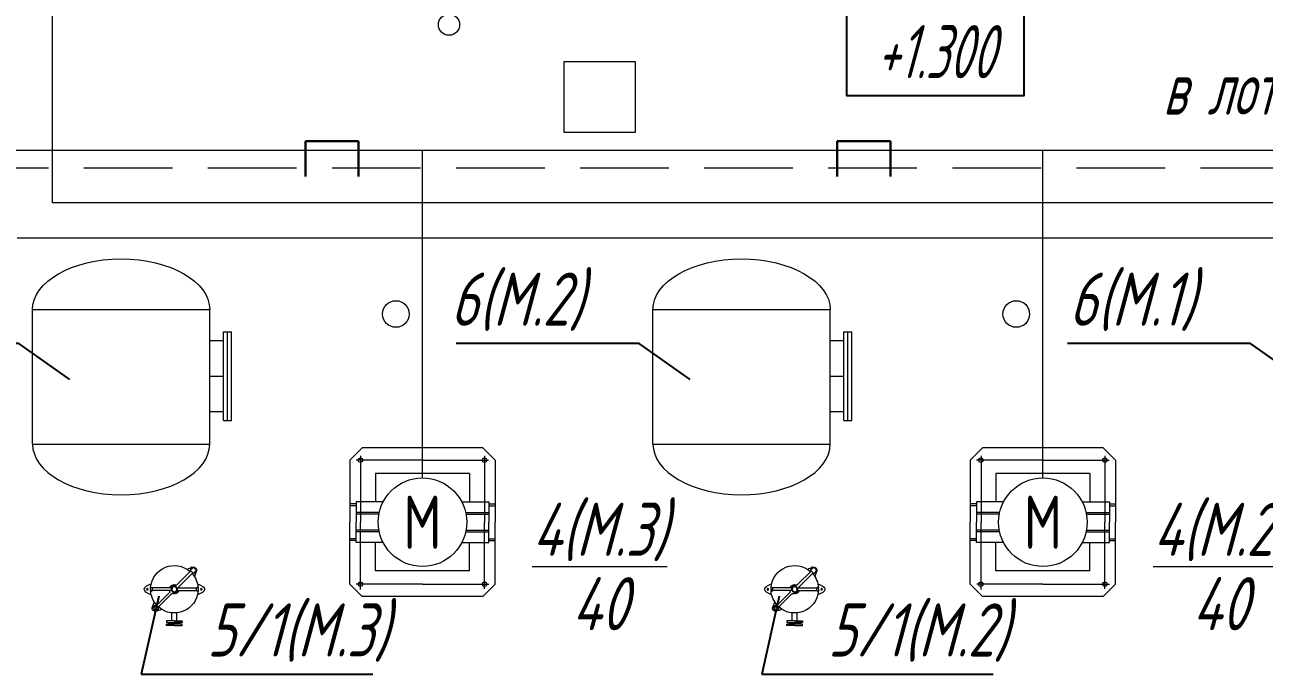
# Model space of a CAD drawing. Header units: millimetres. Extents: x -14296 to 10264, y -13087 to -5602.
# Drawn here: x -3278.7 to -3208.8, y -12752.6 to -12715.9 of the extents above; entities that cross this region are included whole.
import ezdxf
from ezdxf import colors
from ezdxf.entities.mleader import LeaderData, LeaderLine
from ezdxf.math import Vec2, Vec3

# ---------------------------------------------------------------- set-up
doc = ezdxf.new("R2010")
doc.units = ezdxf.units.MM
doc.linetypes.add('gost5', pattern=[7, 5, -2, 0])
doc.linetypes.add('ОСЕВАЯ', pattern=[50.8, 31.75, -6.35, 6.35, -6.35])
for name, color, linetype, lineweight in [('КаБель контрольный (Вновь)', 142, 'gost5', 15), ('КаБель силовой (Вновь)', 1, 'Continuous', 15), ('Линия выноска', 137, 'Continuous', 25), ('Рамка тонкая', 5, 'Continuous', 25), ('Строительный', 251, 'Continuous', 13), ('Текст', 7, 'Continuous', 20), ('Технологическое', 156, 'Continuous', 18), ('ЭлектрооБорудование (Вновь)', 160, 'Continuous', 15)]:
    doc.layers.add(name, color=color, linetype=linetype, lineweight=lineweight)
doc.styles.add('Simplex', font='simplex.shx', dxfattribs={"width": 0.7, "oblique": 15})

# ---------------------------------------------------------------- blocks, each defined once
blk = doc.blocks.new('_None')

msp = doc.modelspace()

# ---------------------------------------------------------------- linework, layer by layer
at = {"layer": 'КаБель контрольный (Вновь)'}
msp.add_line((-3303.40898, -12723.96585), (-3183.30898, -12723.96585), dxfattribs=at)
at = {"layer": 'КаБель силовой (Вновь)'}
for p, q in [((-3304.40898, -12722.96585), (-3138.31981, -12722.96585)), ((-3256.30697, -12741.47393), (-3256.30697, -12722.96585)), ((-3221.30442, -12741.47393), (-3221.30442, -12722.96585))]:
    msp.add_line(p, q, dxfattribs=at)
for centre in [(-3257.80697, -12732.21989), (-3222.80442, -12732.21989)]:
    msp.add_circle(centre, 0.75, dxfattribs=at)
at = {"layer": 'Рамка тонкая', "lineweight": 30}
for p, q in [((-3259.90898, -12722.46585), (-3262.90898, -12722.46585)), ((-3262.90898, -12722.46585), (-3262.90898, -12724.46585)), ((-3259.90898, -12724.46585), (-3259.90898, -12722.46585)), ((-3229.90898, -12722.46585), (-3232.90898, -12722.46585)), ((-3232.90898, -12722.46585), (-3232.90898, -12724.46585)), ((-3229.90898, -12724.46585), (-3229.90898, -12722.46585))]:
    msp.add_line(p, q, dxfattribs=at)
at = {"layer": 'Рамка тонкая'}
msp.add_lwpolyline([(-3232.37087, -12714.90925), (-3222.37087, -12714.90925), (-3222.37087, -12719.90925), (-3232.37087, -12719.90925)], close=True, dxfattribs=at)
at = {"layer": 'Строительный', "ltscale": 100}
for p, q in [((-3277.18139, -12725.9455), (-3277.18139, -12688.88466)), ((-3131.01737, -12725.9455), (-3277.18139, -12725.9455)), ((-3133.90754, -12727.9455), (-3279.18139, -12727.9455))]:
    msp.add_line(p, q, dxfattribs=at)
at = {"layer": 'Строительный'}
for p, q in [((-3248.30898, -12721.97393), (-3248.30898, -12717.97393)), ((-3248.30898, -12717.97393), (-3244.30898, -12717.97393)), ((-3244.30898, -12717.97393), (-3244.30898, -12721.97393)), ((-3244.30898, -12721.97393), (-3248.30898, -12721.97393))]:
    msp.add_line(p, q, dxfattribs=at)
msp.add_circle((-3254.80897, -12715.8845), 0.6, dxfattribs=at)
at = {"layer": 'Технологическое'}
for p, q in [((-3278.3065, -12739.56585), (-3278.3065, -12731.96585)), ((-3278.3065, -12731.96585), (-3268.3065, -12731.96585)), ((-3268.3065, -12739.56585), (-3268.3065, -12731.96585)), ((-3243.30394, -12739.56585), (-3243.30394, -12731.96585)), ((-3243.30394, -12731.96585), (-3233.30394, -12731.96585)), ((-3233.30394, -12739.56585), (-3233.30394, -12731.96585)), ((-3268.3065, -12733.72314), (-3267.5315, -12733.72314)), ((-3267.5315, -12738.22314), (-3267.5315, -12733.22314)), ((-3267.5315, -12733.22314), (-3267.0815, -12733.22314)), ((-3267.3065, -12738.22314), (-3267.3065, -12733.22314)), ((-3267.0815, -12738.22314), (-3267.0815, -12733.22314)), ((-3233.30394, -12733.72314), (-3232.52894, -12733.72314)), ((-3232.52894, -12738.22314), (-3232.52894, -12733.22314)), ((-3232.52894, -12733.22314), (-3232.07894, -12733.22314)), ((-3232.30394, -12738.22314), (-3232.30394, -12733.22314)), ((-3232.07894, -12738.22314), (-3232.07894, -12733.22314)), ((-3268.3065, -12735.72314), (-3267.5315, -12735.72314)), ((-3233.30394, -12735.72314), (-3232.52894, -12735.72314)), ((-3268.3065, -12737.72314), (-3267.5315, -12737.72314)), ((-3233.30394, -12737.72314), (-3232.52894, -12737.72314)), ((-3267.5315, -12738.22314), (-3267.0815, -12738.22314)), ((-3232.52894, -12738.22314), (-3232.07894, -12738.22314)), ((-3278.3065, -12739.56585), (-3268.3065, -12739.56585)), ((-3243.30394, -12739.56585), (-3233.30394, -12739.56585))]:
    msp.add_line(p, q, dxfattribs=at)
at = {"layer": 'Технологическое', "ltscale": 0.6}
for p, q in [((-3260.40697, -12740.47393), (-3259.70697, -12739.77393)), ((-3252.90697, -12739.77393), (-3259.70697, -12739.77393)), ((-3252.20697, -12740.47393), (-3252.90697, -12739.77393)), ((-3225.40442, -12740.47393), (-3224.70442, -12739.77393)), ((-3217.90442, -12739.77393), (-3224.70442, -12739.77393)), ((-3217.20442, -12740.47393), (-3217.90442, -12739.77393)), ((-3260.40697, -12740.47393), (-3260.40697, -12743.97393)), ((-3252.20697, -12740.47393), (-3252.20697, -12743.97393)), ((-3225.40442, -12740.47393), (-3225.40442, -12743.97393)), ((-3217.20442, -12740.47393), (-3217.20442, -12743.97393)), ((-3253.65697, -12741.22393), (-3258.95697, -12741.22393)), ((-3258.95697, -12741.22393), (-3258.95697, -12742.82393)), ((-3253.65697, -12741.22393), (-3253.65697, -12742.82393)), ((-3218.65442, -12741.22393), (-3223.95442, -12741.22393)), ((-3223.95442, -12741.22393), (-3223.95442, -12742.82393)), ((-3218.65442, -12741.22393), (-3218.65442, -12742.82393)), ((-3258.52677, -12742.82393), (-3260.05697, -12742.82393)), ((-3260.05697, -12742.82393), (-3260.05697, -12743.97393)), ((-3254.08717, -12742.82393), (-3252.55697, -12742.82393)), ((-3252.55697, -12742.82393), (-3252.55697, -12743.97393)), ((-3223.52421, -12742.82393), (-3225.05442, -12742.82393)), ((-3225.05442, -12742.82393), (-3225.05442, -12743.97393)), ((-3219.08462, -12742.82393), (-3217.55442, -12742.82393)), ((-3217.55442, -12742.82393), (-3217.55442, -12743.97393)), ((-3260.05697, -12742.93965), (-3260.40697, -12742.93965)), ((-3260.05697, -12743.03965), (-3260.40697, -12743.03965)), ((-3258.74572, -12743.42393), (-3260.05697, -12743.42393)), ((-3258.76614, -12743.52393), (-3260.05697, -12743.52393)), ((-3253.86822, -12743.42393), (-3252.55697, -12743.42393)), ((-3253.8478, -12743.52393), (-3252.55697, -12743.52393)), ((-3252.55697, -12742.93965), (-3252.20697, -12742.93965)), ((-3252.55697, -12743.03965), (-3252.20697, -12743.03965)), ((-3225.05442, -12742.93965), (-3225.40442, -12742.93965)), ((-3225.05442, -12743.03965), (-3225.40442, -12743.03965)), ((-3223.74317, -12743.42393), (-3225.05442, -12743.42393)), ((-3223.76358, -12743.52393), (-3225.05442, -12743.52393)), ((-3218.86567, -12743.42393), (-3217.55442, -12743.42393)), ((-3218.84525, -12743.52393), (-3217.55442, -12743.52393)), ((-3217.55442, -12742.93965), (-3217.20442, -12742.93965)), ((-3217.55442, -12743.03965), (-3217.20442, -12743.03965)), ((-3260.40697, -12747.47393), (-3260.40697, -12743.97393)), ((-3260.05697, -12745.12393), (-3260.05697, -12743.97393)), ((-3252.55697, -12745.12393), (-3252.55697, -12743.97393)), ((-3252.20697, -12747.47393), (-3252.20697, -12743.97393)), ((-3225.40442, -12747.47393), (-3225.40442, -12743.97393)), ((-3225.05442, -12745.12393), (-3225.05442, -12743.97393)), ((-3217.55442, -12745.12393), (-3217.55442, -12743.97393)), ((-3217.20442, -12747.47393), (-3217.20442, -12743.97393)), ((-3260.05697, -12744.90822), (-3260.40697, -12744.90822)), ((-3258.76614, -12744.42393), (-3260.05697, -12744.42393)), ((-3258.74572, -12744.52393), (-3260.05697, -12744.52393)), ((-3260.05697, -12745.00822), (-3260.05697, -12744.90822)), ((-3253.86822, -12744.52393), (-3252.55697, -12744.52393)), ((-3253.8478, -12744.42393), (-3252.55697, -12744.42393)), ((-3252.55697, -12744.90822), (-3252.20697, -12744.90822)), ((-3225.05442, -12744.90822), (-3225.40442, -12744.90822)), ((-3223.76358, -12744.42393), (-3225.05442, -12744.42393)), ((-3223.74317, -12744.52393), (-3225.05442, -12744.52393)), ((-3225.05442, -12745.00822), (-3225.05442, -12744.90822)), ((-3218.86567, -12744.52393), (-3217.55442, -12744.52393)), ((-3218.84525, -12744.42393), (-3217.55442, -12744.42393)), ((-3217.55442, -12744.90822), (-3217.20442, -12744.90822)), ((-3260.05697, -12745.00822), (-3260.40697, -12745.00822)), ((-3260.05697, -12745.00822), (-3260.05697, -12745.00822)), ((-3260.05697, -12745.00822), (-3260.05697, -12745.00822)), ((-3258.51193, -12745.12393), (-3260.05697, -12745.12393)), ((-3258.95697, -12746.72393), (-3258.95697, -12745.12393)), ((-3254.08717, -12745.12393), (-3252.55697, -12745.12393)), ((-3253.65697, -12746.72393), (-3253.65697, -12745.12393)), ((-3252.55697, -12745.00822), (-3252.20697, -12745.00822)), ((-3225.05442, -12745.00822), (-3225.40442, -12745.00822)), ((-3225.05442, -12745.00822), (-3225.05442, -12745.00822)), ((-3225.05442, -12745.00822), (-3225.05442, -12745.00822)), ((-3223.50938, -12745.12393), (-3225.05442, -12745.12393)), ((-3223.95442, -12746.72393), (-3223.95442, -12745.12393)), ((-3219.08462, -12745.12393), (-3217.55442, -12745.12393)), ((-3218.65442, -12746.72393), (-3218.65442, -12745.12393)), ((-3217.55442, -12745.00822), (-3217.20442, -12745.00822)), ((-3253.65697, -12746.72393), (-3258.95697, -12746.72393)), ((-3218.65442, -12746.72393), (-3223.95442, -12746.72393)), ((-3259.70697, -12748.17393), (-3260.40697, -12747.47393)), ((-3252.90697, -12748.17393), (-3252.20697, -12747.47393)), ((-3224.70442, -12748.17393), (-3225.40442, -12747.47393)), ((-3217.90442, -12748.17393), (-3217.20442, -12747.47393)), ((-3252.90697, -12748.17393), (-3259.70697, -12748.17393)), ((-3217.90442, -12748.17393), (-3224.70442, -12748.17393))]:
    msp.add_line(p, q, dxfattribs=at)
at = {"layer": 'Технологическое', "linetype": 'ОСЕВАЯ', "ltscale": 0.6}
for p, q in [((-3256.30697, -12740.47393), (-3260.04628, -12740.47393)), ((-3259.79651, -12740.22244), (-3259.79651, -12743.97393)), ((-3256.30697, -12740.47393), (-3252.57225, -12740.47393)), ((-3252.80697, -12740.22098), (-3252.80697, -12743.97393)), ((-3221.30442, -12740.47393), (-3225.04373, -12740.47393)), ((-3224.79396, -12740.22244), (-3224.79396, -12743.97393)), ((-3221.30442, -12740.47393), (-3217.56969, -12740.47393)), ((-3217.80442, -12740.22098), (-3217.80442, -12743.97393)), ((-3259.79651, -12747.76282), (-3259.79651, -12743.97393)), ((-3252.80697, -12747.74106), (-3252.80697, -12743.97393)), ((-3224.79396, -12747.76282), (-3224.79396, -12743.97393)), ((-3217.80442, -12747.74106), (-3217.80442, -12743.97393)), ((-3256.30697, -12747.47393), (-3260.03922, -12747.47393)), ((-3256.30697, -12747.47393), (-3252.55508, -12747.47393)), ((-3221.30442, -12747.47393), (-3225.03667, -12747.47393)), ((-3221.30442, -12747.47393), (-3217.55252, -12747.47393))]:
    msp.add_line(p, q, dxfattribs=at)
at = {"layer": 'Технологическое'}
for points in [[(-3270.1435, -12747.49721), (-3269.37011, -12746.72382)], [(-3269.26981, -12746.82412), (-3270.0432, -12747.59751)], [(-3269.56676, -12746.64067), (-3269.51001, -12746.58392), (-3269.37473, -12746.54235)], [(-3269.3292, -12746.49682), (-3269.4196, -12746.58722), (-3269.38331, -12746.62351)], [(-3269.31997, -12746.59711), (-3269.40839, -12746.68554), (-3269.31997, -12746.77396)], [(-3269.25662, -12746.53376), (-3269.27509, -12746.51529), (-3269.40113, -12746.64133), (-3269.38266, -12746.6598)], [(-3269.29291, -12746.53311), (-3269.3292, -12746.49682)], [(-3269.31997, -12746.59711), (-3269.23154, -12746.50869), (-3269.14311, -12746.59711)], [(-3269.14311, -12746.77396), (-3269.23154, -12746.86239), (-3269.31997, -12746.77396)], [(-3269.30544, -12746.52058), (-3269.28433, -12746.51398)], [(-3269.07977, -12746.71062), (-3269.06195, -12746.72843), (-3269.18799, -12746.85447), (-3269.20581, -12746.83665)], [(-3269.19326, -12746.54696), (-3269.18006, -12746.53376)], [(-3269.18799, -12747.01944), (-3269.13124, -12746.96269), (-3269.06129, -12746.73702)], [(-3269.07976, -12746.63407), (-3269.18006, -12746.53376)], [(-3269.14311, -12746.77396), (-3269.05469, -12746.68554), (-3269.14311, -12746.59711)], [(-3269.07976, -12746.63407), (-3269.09296, -12746.64727)], [(-3235.14095, -12747.49721), (-3234.36756, -12746.72382)], [(-3234.26726, -12746.82412), (-3235.04065, -12747.59751)], [(-3234.5642, -12746.64067), (-3234.50745, -12746.58392), (-3234.37218, -12746.54235)], [(-3234.32665, -12746.49682), (-3234.41705, -12746.58722), (-3234.38076, -12746.62351)], [(-3234.31741, -12746.59711), (-3234.40584, -12746.68554), (-3234.31741, -12746.77396)], [(-3234.25407, -12746.53376), (-3234.27254, -12746.51529), (-3234.39858, -12746.64133), (-3234.3801, -12746.6598)], [(-3234.29036, -12746.53311), (-3234.32665, -12746.49682)], [(-3234.31741, -12746.59711), (-3234.22899, -12746.50869), (-3234.14056, -12746.59711)], [(-3234.14056, -12746.77396), (-3234.22899, -12746.86239), (-3234.31741, -12746.77396)], [(-3234.30289, -12746.52058), (-3234.28178, -12746.51398)], [(-3234.07721, -12746.71062), (-3234.0594, -12746.72843), (-3234.18543, -12746.85447), (-3234.20325, -12746.83665)], [(-3234.19071, -12746.54696), (-3234.17751, -12746.53376)], [(-3234.18543, -12747.01944), (-3234.12868, -12746.96269), (-3234.05874, -12746.73702)], [(-3234.0772, -12746.63407), (-3234.17751, -12746.53376)], [(-3234.14056, -12746.77396), (-3234.05214, -12746.68554), (-3234.14056, -12746.59711)], [(-3234.0772, -12746.63407), (-3234.0904, -12746.64727)], [(-3271.6177, -12747.4906), (-3271.6982, -12747.4906), (-3271.90738, -12747.6008)], [(-3271.64475, -12747.75786), (-3271.64541, -12747.82978)], [(-3271.55632, -12747.75787), (-3271.55632, -12747.82914), (-3271.5583, -12747.84035), (-3271.56293, -12747.85024), (-3271.57085, -12747.85816), (-3271.58074, -12747.86279), (-3271.59195, -12747.86476)], [(-3271.55632, -12747.68659), (-3271.55632, -12747.75787)], [(-3270.46882, -12747.68659), (-3271.55632, -12747.68659)], [(-3270.49852, -12747.68594), (-3270.4741, -12747.65096), (-3270.44442, -12747.61863)], [(-3270.1435, -12747.49721), (-3270.15075, -12747.50315), (-3270.16, -12747.50711), (-3270.16924, -12747.50842)], [(-3270.14152, -12747.68659), (-3269.05534, -12747.68659)], [(-3270.0531, -12747.62325), (-3270.05442, -12747.65492), (-3270.05706, -12747.68659)], [(-3270.05508, -12747.6635), (-3270.04782, -12747.68659)], [(-3270.0531, -12747.62325), (-3270.05244, -12747.61334), (-3270.04914, -12747.60476), (-3270.0432, -12747.59751)], [(-3269.05536, -12747.82913), (-3269.05534, -12747.75787)], [(-3269.05534, -12747.75787), (-3269.05534, -12747.68659), (-3269.05337, -12747.67538), (-3269.04875, -12747.66548), (-3269.04083, -12747.65756), (-3269.03027, -12747.65228), (-3269.01971, -12747.65096)], [(-3269.00189, -12747.6503), (-3269.01971, -12747.65096)], [(-3268.9656, -12747.75787), (-3268.96626, -12747.82978), (-3268.96758, -12747.84034), (-3268.97287, -12747.85091), (-3268.98078, -12747.85883), (-3268.99069, -12747.86344), (-3269.0019, -12747.86542)], [(-3269.00189, -12747.6503), (-3268.99068, -12747.65228), (-3268.98078, -12747.65822), (-3268.97286, -12747.66614), (-3268.96758, -12747.67537), (-3268.9656, -12747.68659)], [(-3268.99332, -12747.48995), (-3268.91281, -12747.48995), (-3268.70428, -12747.59949)], [(-3268.9656, -12747.75787), (-3268.9656, -12747.68659)], [(-3236.61514, -12747.4906), (-3236.69565, -12747.4906), (-3236.90483, -12747.6008)], [(-3236.6422, -12747.75786), (-3236.64285, -12747.82978)], [(-3236.55377, -12747.75787), (-3236.55377, -12747.82914), (-3236.55575, -12747.84035), (-3236.56038, -12747.85024), (-3236.56829, -12747.85816), (-3236.57818, -12747.86279), (-3236.5894, -12747.86476)], [(-3236.55377, -12747.68659), (-3236.55377, -12747.75787)], [(-3235.46627, -12747.68659), (-3236.55377, -12747.68659)], [(-3235.49596, -12747.68594), (-3235.47155, -12747.65096), (-3235.44186, -12747.61863)], [(-3235.14095, -12747.49721), (-3235.1482, -12747.50315), (-3235.15745, -12747.50711), (-3235.16669, -12747.50842)], [(-3235.13896, -12747.68659), (-3234.05279, -12747.68659)], [(-3235.05055, -12747.62325), (-3235.05187, -12747.65492), (-3235.0545, -12747.68659)], [(-3235.05253, -12747.6635), (-3235.04527, -12747.68659)], [(-3235.05055, -12747.62325), (-3235.04988, -12747.61334), (-3235.04659, -12747.60476), (-3235.04065, -12747.59751)], [(-3234.0528, -12747.82913), (-3234.05279, -12747.75787)], [(-3234.05279, -12747.75787), (-3234.05279, -12747.68659), (-3234.05082, -12747.67538), (-3234.0462, -12747.66548), (-3234.03828, -12747.65756), (-3234.02771, -12747.65228), (-3234.01715, -12747.65096)], [(-3233.99934, -12747.6503), (-3234.01715, -12747.65096)], [(-3233.96304, -12747.75787), (-3233.96371, -12747.82978), (-3233.96503, -12747.84034), (-3233.97032, -12747.85091), (-3233.97823, -12747.85883), (-3233.98813, -12747.86344), (-3233.99935, -12747.86542)], [(-3233.99934, -12747.6503), (-3233.98812, -12747.65228), (-3233.97823, -12747.65822), (-3233.97031, -12747.66614), (-3233.96503, -12747.67537), (-3233.96304, -12747.68659)], [(-3233.99077, -12747.48995), (-3233.91026, -12747.48995), (-3233.70173, -12747.59949)], [(-3233.96304, -12747.75787), (-3233.96304, -12747.68659)], [(-3271.61835, -12748.02709), (-3271.69952, -12748.02644), (-3271.90738, -12747.91624)], [(-3271.60977, -12747.86542), (-3271.62099, -12747.86345), (-3271.63023, -12747.85817), (-3271.63816, -12747.85024), (-3271.6441, -12747.84035), (-3271.64541, -12747.82978)], [(-3271.60977, -12747.86542), (-3271.59195, -12747.86476)], [(-3270.46949, -12747.82978), (-3271.55632, -12747.82914)], [(-3270.56649, -12747.9202), (-3271.29699, -12748.65069)], [(-3271.19734, -12748.75165), (-3270.46619, -12748.0205)], [(-3270.55528, -12747.89446), (-3270.55659, -12747.9037), (-3270.56055, -12747.91295), (-3270.56649, -12747.9202)], [(-3270.55461, -12747.85685), (-3270.56385, -12747.82914)], [(-3270.55528, -12747.89446), (-3270.55528, -12747.86147), (-3270.55132, -12747.82979)], [(-3270.46619, -12748.0205), (-3270.45894, -12748.01456), (-3270.44969, -12748.0106), (-3270.4398, -12748.00994)], [(-3270.10919, -12747.82978), (-3270.13492, -12747.86609), (-3270.16397, -12747.89908)], [(-3270.14218, -12747.82978), (-3269.05536, -12747.82913)], [(-3269.0019, -12747.86542), (-3269.01972, -12747.86476)], [(-3268.99265, -12748.02512), (-3268.91214, -12748.02512), (-3268.70362, -12747.91558)], [(-3236.6158, -12748.02709), (-3236.69696, -12748.02644), (-3236.90483, -12747.91624)], [(-3236.60722, -12747.86542), (-3236.61844, -12747.86345), (-3236.62768, -12747.85817), (-3236.6356, -12747.85024), (-3236.64154, -12747.84035), (-3236.64285, -12747.82978)], [(-3236.60722, -12747.86542), (-3236.5894, -12747.86476)], [(-3235.46693, -12747.82978), (-3236.55377, -12747.82914)], [(-3235.56394, -12747.9202), (-3236.29443, -12748.65069)], [(-3236.19479, -12748.75165), (-3235.46364, -12748.0205)], [(-3235.55273, -12747.89446), (-3235.55404, -12747.9037), (-3235.558, -12747.91295), (-3235.56394, -12747.9202)], [(-3235.55206, -12747.85685), (-3235.5613, -12747.82914)], [(-3235.55273, -12747.89446), (-3235.55273, -12747.86147), (-3235.54876, -12747.82979)], [(-3235.46364, -12748.0205), (-3235.45639, -12748.01456), (-3235.44714, -12748.0106), (-3235.43725, -12748.00994)], [(-3235.10664, -12747.82978), (-3235.13237, -12747.86609), (-3235.16141, -12747.89908)], [(-3235.13963, -12747.82978), (-3234.0528, -12747.82913)], [(-3233.99935, -12747.86542), (-3234.01717, -12747.86476)], [(-3233.9901, -12748.02512), (-3233.90959, -12748.02512), (-3233.70107, -12747.91558)], [(-3271.42236, -12748.49628), (-3271.47978, -12748.55369), (-3271.54972, -12748.77937)], [(-3271.26333, -12748.7147), (-3271.22111, -12748.87307), (-3271.33791, -12748.98987), (-3271.49693, -12748.94697), (-3271.53851, -12748.78794), (-3271.42237, -12748.67181), (-3271.26333, -12748.7147)], [(-3271.29699, -12748.65069), (-3271.30755, -12748.6573), (-3271.32008, -12748.66059), (-3271.33262, -12748.65993)], [(-3271.04426, -12748.87571), (-3271.10101, -12748.93246), (-3271.32668, -12749.00241)], [(-3271.20659, -12748.78597), (-3271.20724, -12748.77343), (-3271.2046, -12748.76155), (-3271.19734, -12748.75165)], [(-3270.44837, -12749.54418), (-3270.44838, -12749.09018)], [(-3270.1633, -12749.54418), (-3270.16264, -12749.08951)], [(-3236.41981, -12748.49628), (-3236.47723, -12748.55369), (-3236.54717, -12748.77937)], [(-3236.26077, -12748.7147), (-3236.21855, -12748.87307), (-3236.33536, -12748.98987), (-3236.49438, -12748.94697), (-3236.53595, -12748.78794), (-3236.41982, -12748.67181), (-3236.26077, -12748.7147)], [(-3236.29443, -12748.65069), (-3236.30499, -12748.6573), (-3236.31753, -12748.66059), (-3236.33007, -12748.65993)], [(-3236.0417, -12748.87571), (-3236.09846, -12748.93246), (-3236.32413, -12749.00241)], [(-3236.20403, -12748.78597), (-3236.20469, -12748.77343), (-3236.20205, -12748.76155), (-3236.19479, -12748.75165)], [(-3235.44582, -12749.54418), (-3235.44583, -12749.09018)], [(-3235.16075, -12749.54418), (-3235.16009, -12749.08951)], [(-3270.30583, -12749.54417), (-3270.75191, -12749.54418), (-3270.75258, -12749.63326), (-3270.30583, -12749.63392)], [(-3270.30583, -12749.8121), (-3270.75191, -12749.81209), (-3270.75258, -12749.72301), (-3270.30583, -12749.72235)], [(-3270.60938, -12749.66955), (-3270.64502, -12749.63392)], [(-3270.64502, -12749.72235), (-3270.60938, -12749.68672), (-3270.60938, -12749.66955)], [(-3270.60938, -12749.66955), (-3270.30583, -12749.66955)], [(-3270.60938, -12749.68672), (-3270.30583, -12749.68672)], [(-3270.30583, -12749.54417), (-3269.85909, -12749.54352), (-3269.85909, -12749.63326), (-3270.30583, -12749.63392)], [(-3270.00229, -12749.66955), (-3270.30583, -12749.66955)], [(-3270.00229, -12749.68672), (-3270.30583, -12749.68672)], [(-3269.85975, -12749.81209), (-3269.85909, -12749.72301), (-3270.30583, -12749.72235)], [(-3270.30583, -12749.8121), (-3269.85975, -12749.81209)], [(-3270.00229, -12749.66955), (-3269.966, -12749.63326)], [(-3269.966, -12749.72301), (-3270.00229, -12749.68672), (-3270.00229, -12749.66955)], [(-3235.30328, -12749.54417), (-3235.74936, -12749.54418), (-3235.75003, -12749.63326), (-3235.30328, -12749.63392)], [(-3235.30328, -12749.8121), (-3235.74936, -12749.81209), (-3235.75003, -12749.72301), (-3235.30328, -12749.72235)], [(-3235.60683, -12749.66955), (-3235.64246, -12749.63392)], [(-3235.64246, -12749.72235), (-3235.60683, -12749.68672), (-3235.60683, -12749.66955)], [(-3235.60683, -12749.66955), (-3235.30328, -12749.66955)], [(-3235.60683, -12749.68672), (-3235.30328, -12749.68672)], [(-3235.30328, -12749.54417), (-3234.85654, -12749.54352), (-3234.85654, -12749.63326), (-3235.30328, -12749.63392)], [(-3234.99974, -12749.66955), (-3235.30328, -12749.66955)], [(-3234.99974, -12749.68672), (-3235.30328, -12749.68672)], [(-3234.8572, -12749.81209), (-3234.85654, -12749.72301), (-3235.30328, -12749.72235)], [(-3235.30328, -12749.8121), (-3234.8572, -12749.81209)], [(-3234.99974, -12749.66955), (-3234.96345, -12749.63326)], [(-3234.96345, -12749.72301), (-3234.99974, -12749.68672), (-3234.99974, -12749.66955)]]:
    msp.add_lwpolyline(points, dxfattribs=at)
at = {"layer": 'Технологическое', "ltscale": 0.6}
for centre in [(-3259.80697, -12740.47393), (-3252.80697, -12740.47393), (-3224.80442, -12740.47393), (-3217.80442, -12740.47393), (-3259.80697, -12747.47393), (-3252.80697, -12747.47393), (-3224.80442, -12747.47393), (-3217.80442, -12747.47393)]:
    msp.add_circle(centre, 0.125, dxfattribs=at)
at = {"layer": 'Технологическое', "extrusion": (0, 0, -1)}
for centre in [(-3273.3065, -12731.96585), (-3238.30394, -12731.96585)]:
    msp.add_ellipse(centre, major_axis=(-5, 0), ratio=0.571, start_param=0, end_param=3.14159265, dxfattribs=at)
at = {"layer": 'Технологическое'}
for centre in [(-3273.3065, -12739.56585), (-3238.30394, -12739.56585)]:
    msp.add_ellipse(centre, major_axis=(-5, 0), ratio=0.571, start_param=0, end_param=3.14159265, dxfattribs=at)
for points in [[(-3271.64276, -12747.67274), (-3271.55945, -12746.55152), (-3270.25197, -12746.0179), (-3269.40905, -12746.76275)], [(-3236.64021, -12747.67274), (-3236.5569, -12746.55152), (-3235.24942, -12746.0179), (-3234.40649, -12746.76275)], [(-3269.30874, -12746.86305), (-3269.10998, -12747.08304), (-3268.98582, -12747.37657), (-3268.96891, -12747.67274)], [(-3269.28433, -12746.51398), (-3269.14875, -12746.47202), (-3269.01867, -12746.59998), (-3269.06129, -12746.73702)], [(-3234.30619, -12746.86305), (-3234.10743, -12747.08304), (-3233.98327, -12747.37657), (-3233.96635, -12747.67274)], [(-3234.28178, -12746.51398), (-3234.1462, -12746.47202), (-3234.01611, -12746.59998), (-3234.05874, -12746.73702)], [(-3271.90738, -12747.91624), (-3272.035, -12747.84834), (-3272.03383, -12747.66697), (-3271.90738, -12747.6008)], [(-3271.64475, -12747.75786), (-3271.64594, -12747.7091), (-3271.66254, -12747.64203), (-3271.59196, -12747.65096)], [(-3271.59196, -12747.65096), (-3271.56999, -12747.65259), (-3271.55796, -12747.66462), (-3271.55632, -12747.68659)], [(-3270.56385, -12747.68659), (-3270.52195, -12747.53349), (-3270.35408, -12747.44948), (-3270.20685, -12747.50909)], [(-3270.44442, -12747.61863), (-3270.36998, -12747.54479), (-3270.27418, -12747.50585), (-3270.16924, -12747.50842)], [(-3268.70428, -12747.59949), (-3268.57646, -12747.66686), (-3268.57738, -12747.84665), (-3268.70362, -12747.91558)], [(-3236.90483, -12747.91624), (-3237.03245, -12747.84834), (-3237.03128, -12747.66697), (-3236.90483, -12747.6008)], [(-3236.6422, -12747.75786), (-3236.64339, -12747.7091), (-3236.65998, -12747.64203), (-3236.58941, -12747.65096)], [(-3236.58941, -12747.65096), (-3236.56743, -12747.65259), (-3236.5554, -12747.66462), (-3236.55377, -12747.68659)], [(-3235.5613, -12747.68659), (-3235.5194, -12747.53349), (-3235.35153, -12747.44948), (-3235.2043, -12747.50909)], [(-3235.44186, -12747.61863), (-3235.36742, -12747.54479), (-3235.27163, -12747.50585), (-3235.16669, -12747.50842)], [(-3233.70173, -12747.59949), (-3233.57391, -12747.66686), (-3233.57482, -12747.84665), (-3233.70107, -12747.91558)], [(-3271.30227, -12748.65333), (-3271.50419, -12748.42602), (-3271.62294, -12748.14671), (-3271.64277, -12747.84298)], [(-3268.96891, -12747.84299), (-3269.05096, -12748.96324), (-3270.35716, -12749.4968), (-3271.20065, -12748.75496)], [(-3270.16397, -12747.89908), (-3270.23256, -12747.96968), (-3270.34131, -12748.01402), (-3270.4398, -12748.00994)], [(-3270.04782, -12747.82914), (-3270.08728, -12747.98047), (-3270.25456, -12748.06436), (-3270.4002, -12748.00862)], [(-3269.01972, -12747.86476), (-3269.04046, -12747.86495), (-3269.05455, -12747.84952), (-3269.05536, -12747.82913)], [(-3236.29972, -12748.65333), (-3236.50164, -12748.42602), (-3236.62038, -12748.14671), (-3236.64022, -12747.84298)], [(-3233.96635, -12747.84299), (-3234.04841, -12748.96324), (-3235.35461, -12749.4968), (-3236.19809, -12748.75496)], [(-3235.16141, -12747.89908), (-3235.23001, -12747.96968), (-3235.33876, -12748.01402), (-3235.43725, -12748.00994)], [(-3235.04527, -12747.82914), (-3235.08473, -12747.98047), (-3235.25201, -12748.06436), (-3235.39765, -12748.00862)], [(-3234.01717, -12747.86476), (-3234.03791, -12747.86495), (-3234.052, -12747.84952), (-3234.0528, -12747.82913)]]:
    msp.add_open_spline(points, degree=3, dxfattribs=at)
for points in [[(-3269.34174, -12746.55027), (-3269.32554, -12746.56673), (-3269.3495, -12746.59099), (-3269.36615, -12746.57469), (-3269.38266, -12746.55923), (-3269.35723, -12746.53376), (-3269.34174, -12746.55027)], [(-3234.33918, -12746.55027), (-3234.32299, -12746.56673), (-3234.34695, -12746.59099), (-3234.3636, -12746.57469), (-3234.3801, -12746.55923), (-3234.35468, -12746.53376), (-3234.33918, -12746.55027)], [(-3271.79256, -12747.7275), (-3271.75264, -12747.77097), (-3271.81213, -12747.82964), (-3271.85525, -12747.79019), (-3271.8963, -12747.74693), (-3271.83619, -12747.686), (-3271.79256, -12747.7275)], [(-3270.17914, -12747.63183), (-3270.02015, -12747.80753), (-3270.25541, -12748.0435), (-3270.43187, -12747.88456), (-3270.59193, -12747.70797), (-3270.35493, -12747.47174), (-3270.17914, -12747.63183)], [(-3270.20421, -12747.6569), (-3270.07743, -12747.79848), (-3270.26549, -12747.98589), (-3270.40679, -12747.85948), (-3270.53377, -12747.71784), (-3270.34702, -12747.52927), (-3270.20421, -12747.6569)], [(-3268.75576, -12747.72619), (-3268.7151, -12747.76894), (-3268.77579, -12747.8295), (-3268.81844, -12747.78887), (-3268.85988, -12747.74673), (-3268.79793, -12747.68476), (-3268.75576, -12747.72619)], [(-3236.79001, -12747.7275), (-3236.75008, -12747.77097), (-3236.80957, -12747.82964), (-3236.8527, -12747.79019), (-3236.89375, -12747.74693), (-3236.83363, -12747.686), (-3236.79001, -12747.7275)], [(-3235.17659, -12747.63183), (-3235.0176, -12747.80753), (-3235.25286, -12748.0435), (-3235.42932, -12747.88456), (-3235.58937, -12747.70797), (-3235.35238, -12747.47174), (-3235.17659, -12747.63183)], [(-3235.20166, -12747.6569), (-3235.07488, -12747.79848), (-3235.26294, -12747.98589), (-3235.40424, -12747.85948), (-3235.53121, -12747.71784), (-3235.34447, -12747.52927), (-3235.20166, -12747.6569)], [(-3233.75321, -12747.72619), (-3233.71255, -12747.76894), (-3233.77324, -12747.8295), (-3233.81589, -12747.78887), (-3233.85733, -12747.74673), (-3233.79538, -12747.68476), (-3233.75321, -12747.72619)], [(-3271.20659, -12748.78597), (-3271.1635, -12748.95743), (-3271.36057, -12749.07983), (-3271.49562, -12748.96678), (-3271.63724, -12748.83893), (-3271.51708, -12748.61411), (-3271.33262, -12748.65993)], [(-3271.31613, -12748.76881), (-3271.23478, -12748.85489), (-3271.35528, -12748.97633), (-3271.44217, -12748.89485), (-3271.52273, -12748.80756), (-3271.40252, -12748.68839), (-3271.31613, -12748.76881)], [(-3236.20403, -12748.78597), (-3236.16094, -12748.95743), (-3236.35802, -12749.07983), (-3236.49307, -12748.96678), (-3236.63469, -12748.83893), (-3236.51453, -12748.61411), (-3236.33007, -12748.65993)], [(-3236.31357, -12748.76881), (-3236.23223, -12748.85489), (-3236.35272, -12748.97633), (-3236.43961, -12748.89485), (-3236.52018, -12748.80756), (-3236.39997, -12748.68839), (-3236.31357, -12748.76881)]]:
    msp.add_open_spline(points, degree=3, knots=[0, 0, 0, 0, 1, 1, 1, 2, 2, 2, 2], dxfattribs=at)
at = {"layer": 'ЭлектрооБорудование (Вновь)'}
for centre in [(-3256.30697, -12743.97393), (-3221.30442, -12743.97393)]:
    msp.add_circle(centre, 2.5, dxfattribs=at)

# ---------------------------------------------------------------- texts
at = {"layer": 'Текст', "char_height": 3, "attachment_point": 5, "style": 'Simplex'}
for s, insert, width in [('{\\W0.6;+1.300}', (-3227.37087, -12717.40925), 10), ('\\A1;{\\W0.6;в лотке 100х150мм}', (-3203.73394, -12719.46585), 58.7087971), ('\\A1;\\S4(М.3)/40;', (-3246.30697, -12746.47393), 4.9055162), ('\\A1;\\S4(М.2)/40;', (-3211.30442, -12746.47393), 4.9055162)]:
    msp.add_mtext(s, dxfattribs=dict(at, insert=insert, width=width))
at = {"layer": 'ЭлектрооБорудование (Вновь)', "char_height": 3, "width": 6.7817159, "attachment_point": 5, "style": 'Simplex'}
for insert in [(-3256.30697, -12743.97393), (-3221.30442, -12743.97393)]:
    msp.add_mtext('{\\Q0;М}', dxfattribs=dict(at, insert=insert))

# ---------------------------------------------------------------- leaders
at = {"layer": 'Линия выноска'}
ml = msp.add_multileader_mtext('Standard', dxfattribs=at)
ml.set_content('{\\W0.7;6(М.3)}', color=2, style='Simplex')
ml.set_leader_properties()
ml.set_arrow_properties(name='NONE')
ml.build(insert=Vec2(0, 0))
ml.multileader.update_dxf_attribs({"text_left_attachment_type": 6, "text_right_attachment_type": 6, "dogleg_length": 0})
ctx = ml.context
ctx.base_point, ctx.char_height, ctx.plane_origin = Vec3(-3292.88518, -12733.88025), 3, Vec3(-3216.84568, -12768.44548)
ctx.left_attachment, ctx.right_attachment, ctx.text_align_type = 6, 6, 1
notes = []
notes.append((ctx, [(0, (1, 1, 0), (-3279.08756, -12733.88025), (-1, 0), 0, [(1, [(-3276.20753, -12735.9139)], 0, [])])]))
ctx.mtext.insert, ctx.mtext.alignment, ctx.mtext.flow_direction = Vec3(-3285.98637, -12729.88025), 2, 5
ml = msp.add_multileader_mtext('Standard', dxfattribs=at)
ml.set_content('{\\W0.7;6(М.2)}', color=2, style='Simplex')
ml.set_leader_properties()
ml.set_arrow_properties(name='NONE')
ml.build(insert=Vec2(0, 0))
ml.multileader.update_dxf_attribs({"text_left_attachment_type": 6, "text_right_attachment_type": 6, "dogleg_length": 0})
ctx = ml.context
ctx.base_point, ctx.char_height, ctx.plane_origin = Vec3(-3257.88263, -12733.88025), 3, Vec3(-3181.84313, -12768.44548)
ctx.left_attachment, ctx.right_attachment, ctx.text_align_type = 6, 6, 1
notes.append((ctx, [(0, (1, 1, 0), (-3244.08501, -12733.88025), (-1, 0), 0, [(1, [(-3241.20497, -12735.9139)], 0, [])])]))
ctx.mtext.insert, ctx.mtext.alignment, ctx.mtext.flow_direction = Vec3(-3250.98382, -12729.88025), 2, 5
ml = msp.add_multileader_mtext('Standard', dxfattribs=at)
ml.set_content('{\\W0.7;6(М.1)}', color=2, style='Simplex')
ml.set_leader_properties()
ml.set_arrow_properties(name='NONE')
ml.build(insert=Vec2(0, 0))
ml.multileader.update_dxf_attribs({"text_left_attachment_type": 6, "text_right_attachment_type": 6, "dogleg_length": 0})
ctx = ml.context
ctx.base_point, ctx.char_height, ctx.plane_origin = Vec3(-3222.98263, -12733.88025), 3, Vec3(-3147.34313, -12768.44548)
ctx.left_attachment, ctx.right_attachment, ctx.text_align_type = 6, 6, 1
notes.append((ctx, [(0, (1, 1, 0), (-3209.58501, -12733.88025), (-1, 0), 0, [(1, [(-3206.70497, -12735.9139)], 0, [])])]))
ctx.mtext.insert, ctx.mtext.alignment, ctx.mtext.flow_direction = Vec3(-3216.28382, -12729.88025), 2, 5
ml = msp.add_multileader_mtext('Standard', dxfattribs=at)
ml.set_content('5/1(М.3)', color=2, style='Simplex')
ml.set_leader_properties()
ml.set_arrow_properties(name='NONE')
ml.build(insert=Vec2(0, 0))
ml.multileader.update_dxf_attribs({"text_left_attachment_type": 6, "text_right_attachment_type": 6, "dogleg_length": 0})
ctx = ml.context
ctx.base_point, ctx.char_height, ctx.plane_origin = Vec3(-3272.17122, -12752.55494), 3, Vec3(-3183.18648, -12785.10979)
ctx.left_attachment, ctx.right_attachment, ctx.text_align_type = 6, 6, 1
notes.append((ctx, [(1, (1, 1, 0), (-3272.17122, -12752.55494), (1, 0), 0, [(1, [(-3271.17946, -12748.15527)], 0, [])])]))
ctx.mtext.insert, ctx.mtext.alignment, ctx.mtext.flow_direction = Vec3(-3263.34155, -12748.55494), 2, 5
ml = msp.add_multileader_mtext('Standard', dxfattribs=at)
ml.set_content('5/1(М.2)', color=2, style='Simplex')
ml.set_leader_properties()
ml.set_arrow_properties(name='NONE')
ml.build(insert=Vec2(0, 0))
ml.multileader.update_dxf_attribs({"text_left_attachment_type": 6, "text_right_attachment_type": 6, "dogleg_length": 0})
ctx = ml.context
ctx.base_point, ctx.char_height, ctx.plane_origin = Vec3(-3237.16867, -12752.55494), 3, Vec3(-3148.18393, -12785.10979)
ctx.left_attachment, ctx.right_attachment, ctx.text_align_type = 6, 6, 1
notes.append((ctx, [(1, (1, 1, 0), (-3237.16867, -12752.55494), (1, 0), 0, [(1, [(-3236.17691, -12748.15527)], 0, [])])]))
ctx.mtext.insert, ctx.mtext.alignment, ctx.mtext.flow_direction = Vec3(-3228.339, -12748.55494), 2, 5
for ctx, leaders in notes:
    for number, flags, end, landing, length, lines in leaders:
        leader = LeaderData()
        leader.index, (leader.has_last_leader_line, leader.has_dogleg_vector, leader.attachment_direction) = number, flags
        leader.last_leader_point, leader.dogleg_vector, leader.dogleg_length = Vec3(end), Vec3(landing), length
        for number, points, colour, breaks in lines:
            line = LeaderLine()
            line.index, line.vertices, line.color, line.breaks = number, Vec3.list(points), colors.encode_raw_color(colour), breaks
            leader.lines.append(line)
        ctx.leaders.append(leader)

doc.saveas('drawing.dxf')
